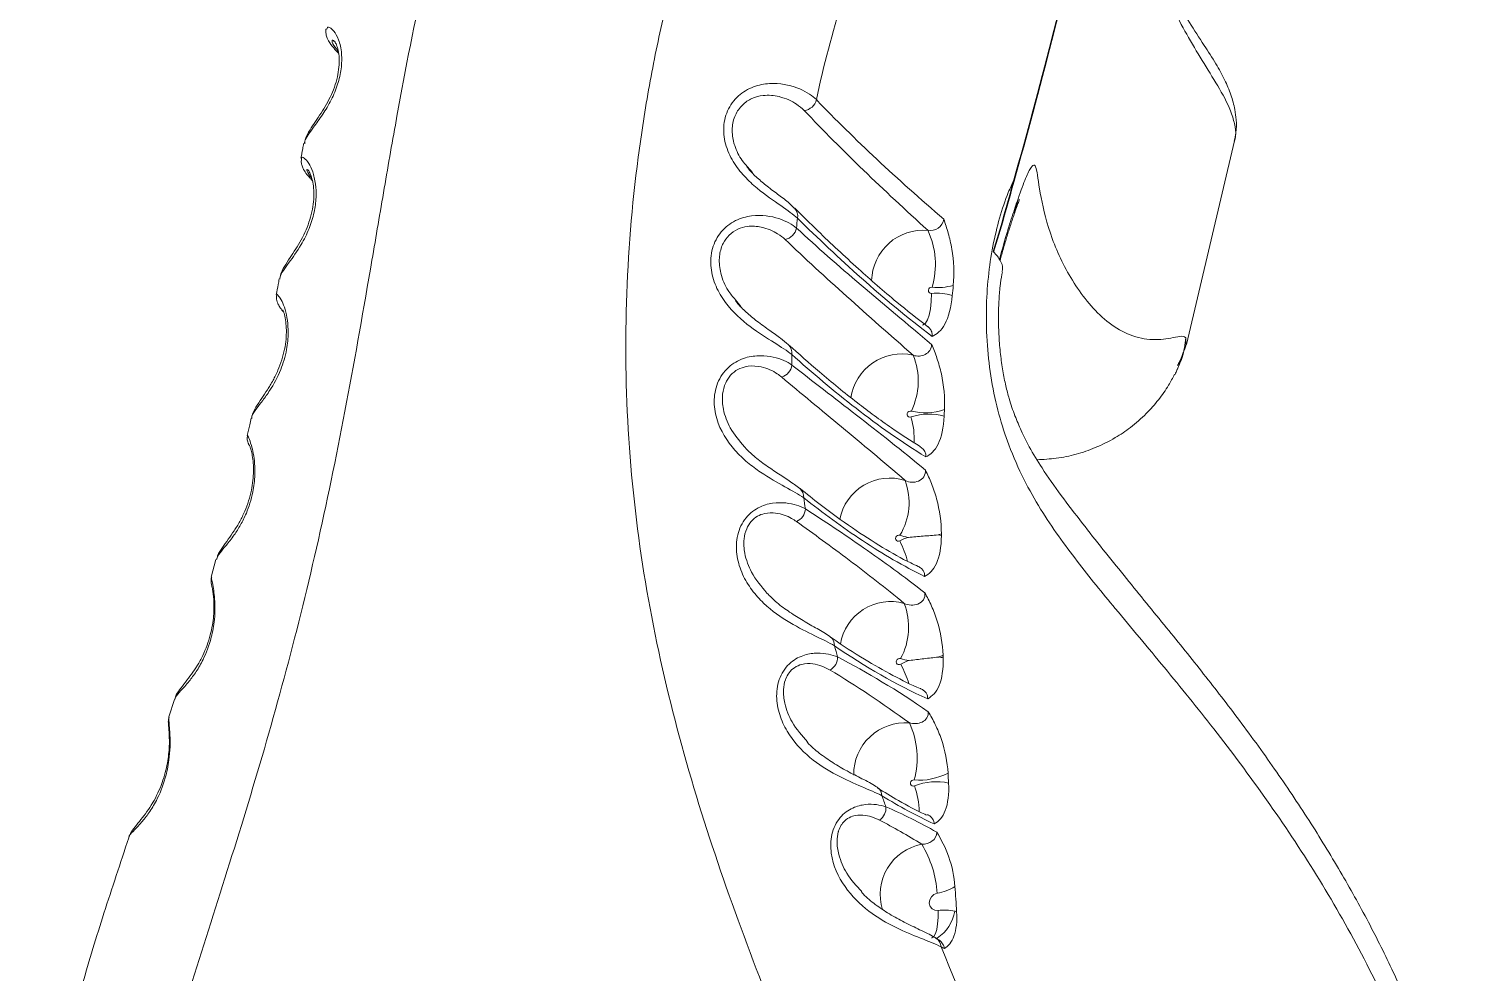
# Paper-space layout '_Dimetric' of a CAD drawing. Header units: millimetres. Extents: x -15 to 40.7, y -19.6 to 56.5.
# Drawn here: x -11.05 to 11.18, y 31.85 to 46.34 of the extents above; entities that cross this region are included whole.
import ezdxf

# ---------------------------------------------------------------- set-up
doc = ezdxf.new("R2010")
doc.units = ezdxf.units.MM

psp = doc.layouts.new('_Dimetric')

# ---------------------------------------------------------------- linework, layer by layer
at = {"color": 7, "linetype": 'Continuous', "lineweight": 15}
for p, q in [((-6.356, 46.034), (-6.295, 45.971)), ((-6.811, 44.586), (-6.811, 44.578)), ((6.729, 41.496), (7.47, 44.625)), ((-6.746, 44.067), (-6.743, 44.063)), ((-0.019, 44.233), (0.062, 44.138)), ((0.707, 43.594), (0.711, 43.59)), ((-0.199, 42.184), (-0.116, 42.078)), ((0.613, 41.494), (0.617, 41.491)), ((-8.178, 38.191), (-8.252, 37.92)), ((-8.816, 36.042), (-8.903, 35.772)), ((1.979, 34.693), (1.985, 34.689)), ((2.903, 32.359), (2.883, 32.371))]:
    psp.add_line(p, q, dxfattribs=at)
at = {"color": 8, "linetype": 'Continuous', "lineweight": 15}
for p, q in [((4.084, 43.499), (4.144, 43.736)), ((6.718, 41.599), (6.719, 41.498))]:
    psp.add_line(p, q, dxfattribs=at)
at = {"color": 8, "linetype": 'Continuous', "lineweight": 15, "flags": 128}
for points in [[(2.673, 41.794), (2.685, 41.796), (2.72, 41.821), (2.751, 41.872), (2.777, 41.946), (2.796, 42.042), (2.808, 42.155), (2.813, 42.28)], [(2.811, 32.375), (2.82, 32.377), (2.849, 32.398), (2.874, 32.442), (2.894, 32.507), (2.908, 32.59), (2.915, 32.688), (2.916, 32.797)]]:
    psp.add_lwpolyline(points, dxfattribs=at)
at = {"color": 7, "linetype": 'Continuous', "lineweight": 15, "flags": 128}
for points in [[(2.823, 42.375), (2.803, 42.373), (2.785, 42.364), (2.772, 42.348), (2.766, 42.328), (2.768, 42.309), (2.777, 42.293), (2.793, 42.283), (2.813, 42.28)], [(-7.141, 41.994), (-7.14, 41.992), (-7.138, 41.99)], [(2.504, 40.473), (2.485, 40.473), (2.466, 40.466), (2.45, 40.453), (2.442, 40.434), (2.44, 40.415), (2.447, 40.397), (2.461, 40.385), (2.479, 40.379), (2.499, 40.381)], [(2.329, 38.564), (2.31, 38.567), (2.292, 38.562), (2.276, 38.551), (2.265, 38.534), (2.261, 38.516), (2.264, 38.497), (2.275, 38.483), (2.291, 38.474), (2.309, 38.472), (2.328, 38.478)], [(2.339, 36.668), (2.321, 36.67), (2.302, 36.664), (2.287, 36.652), (2.276, 36.636), (2.273, 36.617), (2.277, 36.599), (2.288, 36.585), (2.304, 36.576), (2.323, 36.575), (2.341, 36.581)], [(2.546, 34.804), (2.527, 34.802), (2.51, 34.793), (2.497, 34.778), (2.49, 34.759), (2.491, 34.74), (2.499, 34.724), (2.514, 34.713), (2.532, 34.709), (2.551, 34.712)], [(2.9, 33.061), (2.851, 33.042), (2.811, 33.006), (2.786, 32.96), (2.78, 32.909), (2.793, 32.861), (2.823, 32.824), (2.866, 32.801), (2.916, 32.797)]]:
    psp.add_lwpolyline(points, dxfattribs=at)
at = {"color": 8, "linetype": 'Continuous', "lineweight": 15}
for centre, radius, start, end in [((-6.232, 46.149), 0.168, 223.6261, 249.7407), ((0.584, 43.471), 0.174, 348.4082, 42.9618), ((2.687, 42.459), 0.793, 84.9902, 178.7037), ((0.498, 41.369), 0.17, 351.1134, 45.8876), ((2.356, 40.562), 0.788, 77.1256, 171.809), ((1.392, 40.046), 1.156, 356.8462, 16.8557), ((2.172, 38.66), 0.782, 72.4009, 169.0305), ((0.686, 39.156), 0.165, 354.277, 50.3887), ((0.51, 37.611), 2.013, 15.7948, 25.4963), ((2.187, 36.76), 0.785, 74.6939, 170.3564), ((1.161, 36.871), 0.163, 357.9847, 53.8086), ((0.284, 35.528), 2.311, 19.1162, 27.1077), ((2.411, 34.888), 0.793, 85.5385, 180.6542), ((1.891, 34.558), 0.161, 0.6181, 54.1553), ((1.442, 34.301), 1.182, 0.6146, 20.3573), ((2.807, 33.047), 0.781, 100.5919, 197.7504), ((2.573, 32.88), 0.605, 303.0034, 351.0624), ((2.8, 32.236), 0.16, 1.6892, 58.9808)]:
    psp.add_arc(centre, radius, start, end, dxfattribs=at)
at = {"color": 7, "linetype": 'Continuous', "lineweight": 15}
for centre, radius, start, end in [((0.835, 45.305), 0.215, 276.2096, 347.2648), ((4.042, 44.007), 0.0412, 358.7661, 27.4847), ((0.526, 43.324), 0.217, 279.9802, 349.7166), ((1.643, 42.726), 1.231, 343.4623, 25.2002), ((0.453, 41.206), 0.219, 285.59, 353.1484), ((1.556, 40.932), 1.054, 334.1525, 22.1735), ((1.5, 39.067), 0.969, 328.7461, 20.4084), ((0.655, 38.98), 0.221, 292.3904, 357.2313), ((1.454, 37.151), 1.008, 331.3597, 21.2619), ((1.147, 36.688), 0.224, 299.0745, 1.4223), ((1.348, 35.144), 1.246, 344.1577, 25.425), ((1.889, 34.373), 0.225, 303.9338, 4.4817), ((1.281, 32.967), 1.621, 3.3154, 31.5113)]:
    psp.add_arc(centre, radius, start, end, dxfattribs=at)
for points, knots in [([(-2.348, 53.341), (-2.612, 53.024), (-2.871, 52.661), (-3.371, 51.826), (-3.612, 51.355), (-3.956, 50.548), (-4.068, 50.264), (-4.279, 49.677), (-4.379, 49.372), (-4.57, 48.741), (-4.661, 48.414), (-4.835, 47.737), (-4.918, 47.386), (-5.152, 46.327), (-5.29, 45.604), (-5.489, 44.5), (-5.553, 44.127), (-5.68, 43.386), (-5.743, 43.018), (-5.932, 41.917), (-6.06, 41.191), (-6.334, 39.753), (-6.479, 39.05), (-6.945, 37.002), (-7.301, 35.708), (-7.87, 33.83), (-8.066, 33.215), (-8.452, 32.005), (-8.64, 31.409), (-8.988, 30.222), (-9.147, 29.631), (-9.415, 28.445), (-9.524, 27.849), (-9.676, 26.648), (-9.72, 26.047), (-9.733, 25.142), (-9.728, 24.84), (-9.693, 24.233), (-9.663, 23.93), (-9.614, 23.626)], [0, 0, 0, 0, 0.0625, 0.0625, 0.125, 0.125, 0.15625, 0.15625, 0.1875, 0.1875, 0.21875, 0.21875, 0.25, 0.25, 0.3125, 0.3125, 0.34375, 0.34375, 0.375, 0.375, 0.4375, 0.4375, 0.5, 0.5, 0.625, 0.625, 0.6875, 0.6875, 0.75, 0.75, 0.8125, 0.8125, 0.875, 0.875, 0.9375, 0.9375, 0.96875, 0.96875, 1, 1, 1, 1]), ([(3.341, 21.994), (3.312, 22.295), (3.265, 22.601), (3.149, 23.218), (3.081, 23.528), (2.855, 24.463), (2.676, 25.094), (2.07, 26.995), (1.571, 28.269), (0.529, 30.86), (-0.012, 32.181), (-0.927, 34.888), (-1.31, 36.273), (-1.682, 38.43), (-1.774, 39.166), (-1.88, 40.652), (-1.895, 41.398), (-1.85, 42.885), (-1.789, 43.629), (-1.643, 44.743), (-1.585, 45.114), (-1.454, 45.84), (-1.38, 46.197), (-1.219, 46.899), (-1.131, 47.244), (-0.941, 47.922), (-0.839, 48.253), (-0.524, 49.202), (-0.297, 49.783), (0.062, 50.582), (0.185, 50.837), (0.436, 51.319), (0.563, 51.544), (0.945, 52.177), (1.204, 52.542), (1.468, 52.86)], [0, 0, 0, 0, 0.03125, 0.03125, 0.0625, 0.0625, 0.125, 0.125, 0.25, 0.25, 0.375, 0.375, 0.5, 0.5, 0.5625, 0.5625, 0.625, 0.625, 0.6875, 0.6875, 0.71875, 0.71875, 0.75, 0.75, 0.78125, 0.78125, 0.8125, 0.8125, 0.875, 0.875, 0.90625, 0.90625, 0.9375, 0.9375, 1, 1, 1, 1]), ([(7.463, 44.621), (7.474, 44.664), (7.501, 44.77), (7.497, 44.941), (7.472, 45.13), (7.415, 45.34), (7.315, 45.574), (7.175, 45.827), (6.981, 46.125), (6.777, 46.435), (6.558, 46.839), (6.34, 47.303), (6.15, 47.806), (6.01, 48.273), (5.915, 48.685), (5.854, 49.068), (5.824, 49.42), (5.818, 49.768), (5.832, 50.132), (5.864, 50.558), (5.904, 50.955), (5.899, 51.226), (5.898, 51.318)], [0, 0, 0, 0, 0.012935, 0.032358, 0.049257, 0.074448, 0.101569, 0.132884, 0.171254, 0.22224, 0.270592, 0.340413, 0.41156, 0.473084, 0.530613, 0.583894, 0.641008, 0.697689, 0.762729, 0.840555, 0.945761, 1, 1, 1, 1]), ([(3.029, 50.303), (2.839, 50.016), (2.651, 49.694), (2.373, 49.153), (2.281, 48.963), (2.101, 48.57), (2.014, 48.365), (1.757, 47.729), (1.594, 47.274), (1.292, 46.295), (1.157, 45.784), (1.045, 45.258)], [0, 0, 0, 0, 0.25, 0.25, 0.375, 0.375, 0.5, 0.5, 0.75, 0.75, 1, 1, 1, 1]), ([(-6.486, 46.344), (-6.487, 46.342), (-6.496, 46.314), (-6.487, 46.262), (-6.468, 46.192), (-6.427, 46.118), (-6.381, 46.065), (-6.353, 46.034)], [0, 0, 0, 0, 0.01193, 0.175225, 0.370604, 0.624409, 1, 1, 1, 1]), ([(-6.357, 46.156), (-6.357, 46.156), (-6.356, 46.155), (-6.333, 46.12), (-6.306, 46.046), (-6.285, 45.933), (-6.283, 45.796), (-6.302, 45.643), (-6.344, 45.486), (-6.405, 45.329), (-6.482, 45.181), (-6.567, 45.043), (-6.656, 44.914), (-6.742, 44.783), (-6.804, 44.68), (-6.815, 44.605), (-6.818, 44.588)], [0, 0, 0, 0, 0.038498, 0.10312, 0.169782, 0.234122, 0.297588, 0.360087, 0.425303, 0.493763, 0.566595, 0.645498, 0.733772, 0.836236, 0.964276, 1, 1, 1, 1]), ([(0.755, 43.436), (0.692, 43.493), (0.605, 43.555), (0.392, 43.703), (0.265, 43.788), (0.069, 43.952), (0.003, 44.013), (-0.122, 44.148), (-0.182, 44.224), (-0.283, 44.39), (-0.324, 44.482), (-0.376, 44.673), (-0.385, 44.775), (-0.365, 44.971), (-0.334, 45.067), (-0.238, 45.233), (-0.173, 45.304), (-0.025, 45.412), (0.058, 45.45), (0.222, 45.497), (0.306, 45.506), (0.539, 45.506), (0.679, 45.469), (0.901, 45.375), (0.987, 45.317), (1.045, 45.258)], [0, 0, 0, 0, 0.125, 0.125, 0.25, 0.25, 0.3125, 0.3125, 0.375, 0.375, 0.4375, 0.4375, 0.5, 0.5, 0.5625, 0.5625, 0.625, 0.625, 0.6875, 0.6875, 0.75, 0.75, 0.875, 0.875, 1, 1, 1, 1]), ([(1.045, 45.258), (1.34, 44.95), (1.649, 44.646), (2.3, 44.036), (2.642, 43.732), (3.002, 43.419)], [0, 0, 0, 0, 0.5, 0.5, 1, 1, 1, 1]), ([(2.757, 43.25), (2.414, 43.562), (2.085, 43.867), (1.453, 44.479), (1.151, 44.784), (0.858, 45.091)], [0, 0, 0, 0, 0.5, 0.5, 1, 1, 1, 1]), ([(-6.831, 44.582), (-6.836, 44.554), (-6.85, 44.481), (-6.863, 44.406), (-6.872, 44.36)], [0, 0, 0, 0, 0.368193, 1, 1, 1, 1]), ([(-6.864, 44.359), (-6.866, 44.338), (-6.87, 44.292), (-6.854, 44.235), (-6.827, 44.175), (-6.794, 44.12), (-6.755, 44.08), (-6.74, 44.066)], [0, 0, 0, 0, 0.130409, 0.289052, 0.493111, 0.8107, 1, 1, 1, 1]), ([(4.144, 43.736), (4.189, 43.865), (4.227, 43.967), (4.293, 44.125), (4.321, 44.181), (4.365, 44.248), (4.381, 44.259), (4.408, 44.243), (4.418, 44.216), (4.446, 44.087), (4.462, 43.939), (4.532, 43.571), (4.586, 43.349), (4.752, 42.894), (4.863, 42.659), (5.143, 42.221), (5.311, 42.015), (5.606, 41.775), (5.711, 41.709), (5.935, 41.613), (6.052, 41.583), (6.281, 41.563), (6.393, 41.576), (6.541, 41.604), (6.587, 41.615), (6.666, 41.624), (6.699, 41.622), (6.718, 41.599)], [0, 0, 0, 0, 0.0625, 0.0625, 0.125, 0.125, 0.1875, 0.1875, 0.25, 0.25, 0.375, 0.375, 0.5, 0.5, 0.625, 0.625, 0.75, 0.75, 0.8125, 0.8125, 0.875, 0.875, 0.9375, 0.9375, 0.96875, 0.96875, 1, 1, 1, 1]), ([(-6.757, 44.168), (-6.757, 44.168), (-6.76, 44.171), (-6.744, 44.15), (-6.717, 44.094), (-6.689, 43.996), (-6.672, 43.869), (-6.673, 43.724), (-6.693, 43.568), (-6.735, 43.408), (-6.794, 43.249), (-6.87, 43.096), (-6.956, 42.954), (-7.047, 42.819), (-7.125, 42.694), (-7.18, 42.602), (-7.189, 42.544), (-7.191, 42.536)], [0, 0, 0, 0, 0.014503, 0.067326, 0.127543, 0.186195, 0.242348, 0.29994, 0.360642, 0.425515, 0.4962, 0.573859, 0.659699, 0.756775, 0.870749, 0.982611, 1, 1, 1, 1]), ([(-6.746, 44.067), (-6.735, 44.054), (-6.717, 44.036), (-6.702, 44.017), (-6.696, 44.011)], [0, 0, 0, 0, 0.665584, 1, 1, 1, 1]), ([(0.704, 43.592), (0.68, 43.616), (0.615, 43.681), (0.476, 43.786), (0.304, 43.913), (0.143, 44.049), (0.034, 44.151), (-0.015, 44.219), (-0.024, 44.231)], [0, 0, 0, 0, 0.146752, 0.393265, 0.626183, 0.805482, 0.964981, 1, 1, 1, 1]), ([(3.761, 42.926), (3.815, 43.101), (3.869, 43.278), (3.974, 43.646), (4.027, 43.837), (4.079, 44.026)], [0, 0, 0, 0, 0.5, 0.5, 1, 1, 1, 1]), ([(4.084, 44.006), (4.031, 43.82), (3.979, 43.632), (3.874, 43.266), (3.821, 43.09), (3.768, 42.914)], [0, 0, 0, 0, 0.5, 0.5, 1, 1, 1, 1]), ([(2.755, 41.769), (2.595, 41.894), (2.228, 42.18), (1.664, 42.678), (1.14, 43.167), (0.831, 43.474), (0.713, 43.591)], [0, 0, 0, 0, 0.216237, 0.495625, 0.80839, 1, 1, 1, 1]), ([(4.087, 43.507), (4.087, 43.508), (4.103, 43.558), (4.128, 43.625), (4.154, 43.697), (4.168, 43.729), (4.166, 43.725), (4.166, 43.724)], [0, 0, 0, 0, 0.004562, 0.344722, 0.650322, 0.919073, 1, 1, 1, 1]), ([(0.666, 41.343), (0.596, 41.398), (0.505, 41.456), (0.287, 41.593), (0.158, 41.672), (-0.103, 41.87), (-0.239, 41.991), (-0.408, 42.218), (-0.458, 42.302), (-0.535, 42.479), (-0.562, 42.576), (-0.583, 42.772), (-0.577, 42.874), (-0.524, 43.063), (-0.478, 43.153), (-0.355, 43.3), (-0.278, 43.358), (-0.116, 43.439), (-0.032, 43.461), (0.209, 43.492), (0.353, 43.467), (0.585, 43.391), (0.676, 43.339), (0.74, 43.285)], [0, 0, 0, 0, 0.125, 0.125, 0.25, 0.25, 0.375, 0.375, 0.4375, 0.4375, 0.5, 0.5, 0.5625, 0.5625, 0.625, 0.625, 0.6875, 0.6875, 0.75, 0.75, 0.875, 0.875, 1, 1, 1, 1]), ([(2.825, 41.618), (2.445, 41.905), (2.083, 42.208), (1.393, 42.821), (1.066, 43.13), (0.755, 43.436)], [0, 0, 0, 0, 0.5, 0.5, 1, 1, 1, 1]), ([(2.757, 43.25), (2.812, 43.24), (2.871, 43.252), (2.963, 43.314), (2.995, 43.365), (3.002, 43.419)], [0, 0, 0, 0, 0.5, 0.5, 1, 1, 1, 1]), ([(3.148, 42.402), (3.165, 42.585), (3.155, 42.784), (3.111, 43.048), (3.093, 43.129), (3.05, 43.281), (3.026, 43.351), (3.002, 43.419)], [0, 0, 0, 0, 0.5, 0.5, 0.75, 0.75, 1, 1, 1, 1]), ([(3.867, 42.788), (3.875, 42.818), (3.903, 42.922), (3.948, 43.077), (4.004, 43.258), (4.049, 43.395), (4.076, 43.474), (4.085, 43.498)], [0, 0, 0, 0, 0.097284, 0.326964, 0.573495, 0.865446, 1, 1, 1, 1]), ([(0.74, 43.285), (1.054, 42.993), (1.385, 42.704), (2.077, 42.114), (2.438, 41.814), (2.816, 41.494)], [0, 0, 0, 0, 0.5, 0.5, 1, 1, 1, 1]), ([(2.532, 41.329), (2.179, 41.642), (1.839, 41.94), (1.183, 42.529), (0.868, 42.819), (0.564, 43.11)], [0, 0, 0, 0, 0.5, 0.5, 1, 1, 1, 1]), ([(3.761, 42.926), (3.763, 42.924), (3.81, 42.876), (3.876, 42.785), (3.915, 42.683), (3.9, 42.631), (3.896, 42.615)], [0, 0, 0, 0, 0.018388, 0.42354, 0.828757, 1, 1, 1, 1]), ([(-7.206, 42.503), (-7.212, 42.475), (-7.226, 42.393), (-7.242, 42.313), (-7.252, 42.261)], [0, 0, 0, 0, 0.352166, 1, 1, 1, 1]), ([(9.422, 23.138), (9.51, 23.22), (9.718, 23.412), (10.008, 23.748), (10.296, 24.139), (10.546, 24.555), (10.758, 24.992), (10.93, 25.447), (11.058, 25.916), (11.135, 26.353), (11.169, 26.739), (11.182, 27.125), (11.169, 27.573), (11.115, 28.093), (11.024, 28.625), (10.896, 29.172), (10.731, 29.743), (10.519, 30.382), (10.246, 31.096), (9.909, 31.861), (9.525, 32.632), (9.092, 33.41), (8.61, 34.195), (8.08, 34.987), (7.522, 35.754), (6.952, 36.489), (6.367, 37.213), (5.751, 37.967), (5.225, 38.623), (4.799, 39.18), (4.529, 39.56), (4.332, 39.885), (4.197, 40.153), (4.093, 40.399), (4.013, 40.628), (3.953, 40.862), (3.907, 41.092), (3.871, 41.348), (3.848, 41.62), (3.84, 41.894), (3.846, 42.157), (3.866, 42.384), (3.886, 42.533), (3.9, 42.6), (3.903, 42.614)], [0, 0, 0, 0, 0.014044, 0.033129, 0.052348, 0.071709, 0.091202, 0.110804, 0.130472, 0.150136, 0.164692, 0.177352, 0.198983, 0.22104, 0.244107, 0.268505, 0.294608, 0.32314, 0.359945, 0.397712, 0.436891, 0.477646, 0.520138, 0.56449, 0.61081, 0.654227, 0.699472, 0.749025, 0.802362, 0.831196, 0.859994, 0.88161, 0.896617, 0.909028, 0.921764, 0.93029, 0.939451, 0.949202, 0.959359, 0.969674, 0.979806, 0.989517, 0.997744, 1, 1, 1, 1]), ([(-7.245, 42.26), (-7.247, 42.252), (-7.253, 42.226), (-7.248, 42.187), (-7.237, 42.145), (-7.218, 42.103), (-7.191, 42.055), (-7.155, 42.014), (-7.135, 41.992)], [0, 0, 0, 0, 0.04448, 0.142309, 0.252875, 0.419539, 0.685876, 1, 1, 1, 1]), ([(3.133, 42.248), (3.117, 42.067), (3.076, 41.914), (2.991, 41.758), (2.96, 41.718), (2.895, 41.657), (2.86, 41.636), (2.825, 41.618)], [0, 0, 0, 0, 0.5, 0.5, 0.75, 0.75, 1, 1, 1, 1]), ([(-7.151, 42.03), (-7.142, 42.007), (-7.126, 41.962), (-7.104, 41.848), (-7.094, 41.716), (-7.1, 41.57), (-7.123, 41.414), (-7.166, 41.251), (-7.227, 41.09), (-7.304, 40.935), (-7.391, 40.791), (-7.483, 40.658), (-7.564, 40.534), (-7.618, 40.439), (-7.628, 40.376), (-7.63, 40.362)], [0, 0, 0, 0, 0.054536, 0.110352, 0.163954, 0.220372, 0.282953, 0.353012, 0.431009, 0.517498, 0.614082, 0.722098, 0.8497, 0.966299, 1, 1, 1, 1]), ([(0.612, 41.493), (0.575, 41.525), (0.493, 41.596), (0.331, 41.71), (0.147, 41.839), (-0.027, 41.985), (-0.144, 42.095), (-0.196, 42.167), (-0.205, 42.18)], [0, 0, 0, 0, 0.183896, 0.402652, 0.628684, 0.806893, 0.96525, 1, 1, 1, 1]), ([(6.554, 41.034), (6.559, 41.047), (6.595, 41.134), (6.684, 41.31), (6.706, 41.496), (6.718, 41.599)], [0, 0, 0, 0, 0.068402, 0.480255, 1, 1, 1, 1]), ([(2.64, 39.926), (2.493, 40.02), (2.163, 40.23), (1.644, 40.618), (1.113, 41.047), (0.774, 41.352), (0.618, 41.492)], [0, 0, 0, 0, 0.204238, 0.457284, 0.749797, 1, 1, 1, 1]), ([(2.532, 41.329), (2.593, 41.309), (2.662, 41.312), (2.774, 41.372), (2.813, 41.43), (2.816, 41.494)], [0, 0, 0, 0, 0.5, 0.5, 1, 1, 1, 1]), ([(3.013, 40.495), (3.021, 40.675), (3.002, 40.869), (2.946, 41.129), (2.923, 41.209), (2.872, 41.358), (2.844, 41.428), (2.816, 41.494)], [0, 0, 0, 0, 0.5, 0.5, 0.75, 0.75, 1, 1, 1, 1]), ([(6.571, 41.063), (6.593, 41.12), (6.632, 41.215), (6.663, 41.316), (6.677, 41.366), (6.679, 41.372), (6.679, 41.374), (6.68, 41.375), (6.68, 41.376), (6.68, 41.376), (6.68, 41.376)], [0, 0, 0, 0, 0.554479, 0.930082, 0.970675, 0.977483, 0.98335, 0.988697, 0.994069, 1, 1, 1, 1]), ([(6.593, 41.171), (6.593, 41.171), (6.593, 41.171), (6.593, 41.171), (6.593, 41.172), (6.593, 41.172), (6.594, 41.174), (6.597, 41.179), (6.605, 41.194), (6.66, 41.301), (6.696, 41.403), (6.728, 41.495)], [0, 0, 0, 0, 0.000392, 0.002627, 0.004697, 0.006882, 0.009421, 0.016114, 0.052552, 0.142825, 1, 1, 1, 1]), ([(0.85, 39.14), (0.772, 39.193), (0.675, 39.247), (0.45, 39.372), (0.32, 39.444), (0.121, 39.579), (0.054, 39.628), (-0.079, 39.739), (-0.145, 39.801), (-0.326, 40.005), (-0.431, 40.171), (-0.512, 40.45), (-0.527, 40.549), (-0.52, 40.746), (-0.499, 40.846), (-0.415, 41.026), (-0.353, 41.106), (-0.207, 41.225), (-0.125, 41.266), (0.034, 41.314), (0.112, 41.322), (0.256, 41.322), (0.323, 41.314), (0.503, 41.274), (0.599, 41.23), (0.67, 41.18)], [0, 0, 0, 0, 0.125, 0.125, 0.25, 0.25, 0.3125, 0.3125, 0.375, 0.375, 0.5, 0.5, 0.5625, 0.5625, 0.625, 0.625, 0.6875, 0.6875, 0.75, 0.75, 0.8125, 0.8125, 0.875, 0.875, 1, 1, 1, 1]), ([(2.726, 39.767), (2.356, 39.994), (1.998, 40.248), (1.31, 40.782), (0.981, 41.061), (0.666, 41.343)], [0, 0, 0, 0, 0.5, 0.5, 1, 1, 1, 1]), ([(0.67, 41.18), (0.988, 40.93), (1.318, 40.676), (2.001, 40.146), (2.355, 39.87), (2.721, 39.563)], [0, 0, 0, 0, 0.5, 0.5, 1, 1, 1, 1]), ([(2.409, 39.405), (2.074, 39.697), (1.748, 39.967), (1.116, 40.491), (0.809, 40.745), (0.512, 40.995)], [0, 0, 0, 0, 0.5, 0.5, 1, 1, 1, 1]), ([(4.436, 39.724), (4.534, 39.729), (4.734, 39.74), (5.036, 39.803), (5.342, 39.907), (5.621, 40.047), (5.883, 40.223), (6.109, 40.421), (6.302, 40.641), (6.447, 40.847), (6.518, 40.981), (6.548, 41.037)], [0, 0, 0, 0, 0.116131, 0.23627, 0.355892, 0.487159, 0.59381, 0.714021, 0.820543, 0.924729, 1, 1, 1, 1]), ([(-7.636, 40.361), (-7.644, 40.327), (-7.663, 40.238), (-7.684, 40.151), (-7.697, 40.097)], [0, 0, 0, 0, 0.376333, 1, 1, 1, 1]), ([(3.008, 40.396), (3, 40.219), (2.966, 40.069), (2.889, 39.91), (2.859, 39.87), (2.796, 39.807), (2.761, 39.785), (2.726, 39.767)], [0, 0, 0, 0, 0.5, 0.5, 0.75, 0.75, 1, 1, 1, 1]), ([(-7.693, 40.096), (-7.695, 40.087), (-7.7, 40.065), (-7.698, 40.032), (-7.691, 40.003), (-7.685, 39.984), (-7.68, 39.972), (-7.674, 39.96), (-7.669, 39.951), (-7.664, 39.944), (-7.662, 39.941)], [0, 0, 0, 0, 0.098048, 0.237657, 0.348601, 0.427315, 0.500382, 0.607472, 0.841302, 1, 1, 1, 1]), ([(-7.665, 39.948), (-7.666, 39.948), (-7.666, 39.95), (-7.656, 39.928), (-7.639, 39.877), (-7.619, 39.791), (-7.604, 39.677), (-7.6, 39.544), (-7.609, 39.4), (-7.634, 39.246), (-7.676, 39.084), (-7.737, 38.923), (-7.814, 38.767), (-7.902, 38.624), (-7.996, 38.493), (-8.081, 38.376), (-8.146, 38.28), (-8.162, 38.212), (-8.167, 38.194)], [0, 0, 0, 0, 0.014792, 0.06554, 0.113409, 0.157435, 0.20269, 0.246909, 0.293982, 0.347303, 0.408037, 0.47721, 0.554358, 0.640786, 0.736786, 0.847298, 0.960168, 1, 1, 1, 1]), ([(0.791, 39.283), (0.738, 39.322), (0.634, 39.4), (0.447, 39.518), (0.253, 39.649), (0.078, 39.78), (-0.021, 39.883), (-0.062, 39.926)], [0, 0, 0, 0, 0.2302826, 0.4604245, 0.6733623, 0.8652636, 1, 1, 1, 1]), ([(2.409, 39.405), (2.474, 39.375), (2.55, 39.369), (2.647, 39.41), (2.676, 39.433), (2.714, 39.492), (2.723, 39.528), (2.721, 39.563)], [0, 0, 0, 0, 0.5, 0.5, 0.75, 0.75, 1, 1, 1, 1]), ([(2.965, 38.586), (2.966, 38.762), (2.938, 38.951), (2.87, 39.206), (2.843, 39.284), (2.785, 39.431), (2.753, 39.499), (2.721, 39.563)], [0, 0, 0, 0, 0.5, 0.5, 0.75, 0.75, 1, 1, 1, 1]), ([(2.61, 38.085), (2.571, 38.102), (2.387, 38.185), (2.049, 38.381), (1.582, 38.681), (1.158, 38.988), (0.896, 39.201), (0.795, 39.283)], [0, 0, 0, 0, 0.061571, 0.29362, 0.545169, 0.823582, 1, 1, 1, 1]), ([(2.708, 37.931), (2.385, 38.088), (2.066, 38.276), (1.445, 38.685), (1.142, 38.908), (0.85, 39.14)], [0, 0, 0, 0, 0.5, 0.5, 1, 1, 1, 1]), ([(1.324, 36.865), (1.238, 36.915), (1.136, 36.964), (0.905, 37.077), (0.773, 37.141), (0.503, 37.302), (0.364, 37.398), (0.171, 37.583), (0.11, 37.65), (0.001, 37.797), (-0.049, 37.878), (-0.127, 38.051), (-0.156, 38.141), (-0.188, 38.335), (-0.189, 38.433), (-0.152, 38.629), (-0.114, 38.724), (-0.001, 38.88), (0.073, 38.942), (0.224, 39.024), (0.302, 39.046), (0.445, 39.067), (0.512, 39.066), (0.696, 39.047), (0.797, 39.012), (0.876, 38.969)], [0, 0, 0, 0, 0.125, 0.125, 0.25, 0.25, 0.375, 0.375, 0.4375, 0.4375, 0.5, 0.5, 0.5625, 0.5625, 0.625, 0.625, 0.6875, 0.6875, 0.75, 0.75, 0.8125, 0.8125, 0.875, 0.875, 1, 1, 1, 1]), ([(0.876, 38.969), (1.167, 38.781), (1.465, 38.583), (2.077, 38.158), (2.391, 37.932), (2.711, 37.678)], [0, 0, 0, 0, 0.5, 0.5, 1, 1, 1, 1]), ([(2.394, 37.517), (2.107, 37.755), (1.826, 37.973), (1.274, 38.388), (1.004, 38.585), (0.739, 38.775)], [0, 0, 0, 0, 0.5, 0.5, 1, 1, 1, 1]), ([(2.921, 38.569), (2.918, 38.569), (2.916, 38.569), (2.914, 38.569), (2.838, 38.562), (2.761, 38.556), (2.685, 38.55), (2.609, 38.544), (2.534, 38.538), (2.458, 38.531), (2.455, 38.531), (2.453, 38.531), (2.451, 38.531)], [-0.0000073626, -0.0000073626, -0.0000073626, -0.0000073626, 0, 0, 0, 0.0002378785, 0.0002378785, 0.0002378785, 0.0004757583, 0.0004757583, 0.0004757583, 0.0004831381, 0.0004831381, 0.0004831381, 0.0004831381]), ([(2.965, 38.559), (2.965, 38.386), (2.937, 38.238), (2.866, 38.078), (2.838, 38.037), (2.777, 37.972), (2.742, 37.949), (2.708, 37.931)], [0, 0, 0, 0, 0.5, 0.5, 0.75, 0.75, 1, 1, 1, 1]), ([(-8.248, 37.92), (-8.248, 37.919), (-8.254, 37.904), (-8.254, 37.878), (-8.254, 37.847), (-8.25, 37.821), (-8.244, 37.795), (-8.235, 37.753), (-8.221, 37.68), (-8.215, 37.615), (-8.213, 37.585)], [0, 0, 0, 0, 0.005742, 0.075994, 0.141731, 0.224778, 0.368711, 0.639434, 0.838256, 1, 1, 1, 1]), ([(-8.213, 37.585), (-8.212, 37.582), (-8.209, 37.546), (-8.207, 37.453), (-8.213, 37.32), (-8.232, 37.175), (-8.266, 37.022), (-8.316, 36.863), (-8.384, 36.705), (-8.466, 36.555), (-8.558, 36.42), (-8.654, 36.297), (-8.732, 36.194), (-8.793, 36.111), (-8.807, 36.055), (-8.81, 36.043)], [0, 0, 0, 0, 0.005741, 0.056261, 0.107071, 0.162764, 0.227453, 0.301971, 0.387941, 0.483616, 0.591242, 0.710775, 0.851839, 0.966392, 1, 1, 1, 1]), ([(1.257, 37.002), (1.255, 37.003), (1.199, 37.048), (1.061, 37.124), (0.854, 37.244), (0.641, 37.375), (0.447, 37.514), (0.334, 37.626), (0.284, 37.676)], [0, 0, 0, 0, 0.008177, 0.242543, 0.464206, 0.665659, 0.85023, 1, 1, 1, 1]), ([(2.394, 37.517), (2.461, 37.488), (2.539, 37.481), (2.639, 37.52), (2.669, 37.542), (2.708, 37.603), (2.716, 37.641), (2.711, 37.678)], [0, 0, 0, 0, 0.5, 0.5, 0.75, 0.75, 1, 1, 1, 1]), ([(2.991, 36.72), (2.986, 36.892), (2.953, 37.076), (2.875, 37.327), (2.846, 37.404), (2.781, 37.548), (2.746, 37.615), (2.711, 37.678)], [0, 0, 0, 0, 0.5, 0.5, 0.75, 0.75, 1, 1, 1, 1]), ([(2.648, 36.204), (2.645, 36.206), (2.503, 36.262), (2.214, 36.411), (1.761, 36.667), (1.439, 36.872), (1.267, 36.995), (1.258, 37.002)], [0, 0, 0, 0, 0.007229, 0.305154, 0.618989, 0.979739, 1, 1, 1, 1]), ([(2.052, 34.56), (1.962, 34.606), (1.858, 34.65), (1.623, 34.751), (1.491, 34.808), (1.219, 34.953), (1.08, 35.039), (0.814, 35.261), (0.691, 35.394), (0.549, 35.633), (0.51, 35.718), (0.453, 35.898), (0.435, 35.995), (0.434, 36.189), (0.45, 36.288), (0.526, 36.471), (0.584, 36.55), (0.718, 36.664), (0.792, 36.7), (0.932, 36.743), (0.998, 36.752), (1.183, 36.754), (1.285, 36.729), (1.37, 36.693)], [0, 0, 0, 0, 0.125, 0.125, 0.25, 0.25, 0.375, 0.375, 0.5, 0.5, 0.5625, 0.5625, 0.625, 0.625, 0.6875, 0.6875, 0.75, 0.75, 0.8125, 0.8125, 0.875, 0.875, 1, 1, 1, 1]), ([(2.927, 36.693), (2.925, 36.693), (2.923, 36.692), (2.92, 36.692), (2.846, 36.683), (2.771, 36.675), (2.696, 36.666), (2.621, 36.657), (2.547, 36.648), (2.472, 36.64), (2.47, 36.64), (2.468, 36.639), (2.465, 36.639)], [-0.0000074414, -0.0000074414, -0.0000074414, -0.0000074414, 0, 0, 0, 0.0002337212, 0.0002337212, 0.0002337212, 0.0004674434, 0.0004674434, 0.0004674434, 0.0004749084, 0.0004749084, 0.0004749084, 0.0004749084]), ([(2.992, 36.68), (2.997, 36.51), (2.975, 36.363), (2.909, 36.203), (2.882, 36.161), (2.822, 36.095), (2.789, 36.071), (2.755, 36.052)], [0, 0, 0, 0, 0.5, 0.5, 0.75, 0.75, 1, 1, 1, 1]), ([(2.473, 35.679), (2.539, 35.663), (2.609, 35.665), (2.697, 35.707), (2.724, 35.728), (2.759, 35.784), (2.767, 35.818), (2.763, 35.852)], [0, 0, 0, 0, 0.5, 0.5, 0.75, 0.75, 1, 1, 1, 1]), ([(3.068, 34.909), (3.058, 35.079), (3.021, 35.259), (2.938, 35.506), (2.906, 35.583), (2.837, 35.725), (2.8, 35.791), (2.763, 35.852)], [0, 0, 0, 0, 0.5, 0.5, 0.75, 0.75, 1, 1, 1, 1]), ([(-8.901, 35.769), (-8.902, 35.764), (-8.909, 35.743), (-8.91, 35.71), (-8.91, 35.668), (-8.905, 35.622), (-8.898, 35.553), (-8.896, 35.488), (-8.895, 35.459)], [0, 0, 0, 0, 0.031044, 0.147896, 0.320627, 0.585468, 0.816574, 1, 1, 1, 1]), ([(-8.895, 35.459), (-8.895, 35.455), (-8.893, 35.419), (-8.894, 35.327), (-8.904, 35.196), (-8.925, 35.055), (-8.958, 34.906), (-9.007, 34.75), (-9.072, 34.593), (-9.152, 34.444), (-9.242, 34.308), (-9.338, 34.187), (-9.42, 34.084), (-9.482, 34.009), (-9.503, 33.949), (-9.508, 33.934)], [0, 0, 0, 0, 0.0062713, 0.0560597, 0.1047805, 0.1579599, 0.2201564, 0.2923581, 0.3769613, 0.4715584, 0.5782084, 0.6971248, 0.8334775, 0.9583978, 1, 1, 1, 1]), ([(1.978, 34.692), (1.972, 34.696), (1.906, 34.743), (1.752, 34.817), (1.529, 34.934), (1.303, 35.06), (1.097, 35.208), (0.963, 35.315), (0.908, 35.381), (0.906, 35.382)], [0, 0, 0, 0, 0.021874, 0.25055, 0.463868, 0.657376, 0.835912, 0.995489, 1, 1, 1, 1]), ([(2.745, 34.261), (2.734, 34.266), (2.588, 34.33), (2.333, 34.465), (2.089, 34.616), (1.982, 34.683)], [0, 0, 0, 0, 0.045218, 0.576514, 1, 1, 1, 1]), ([(3.076, 34.756), (3.085, 34.587), (3.066, 34.441), (3.005, 34.28), (2.979, 34.237), (2.921, 34.17), (2.887, 34.145), (2.853, 34.127)], [0, 0, 0, 0, 0.5, 0.5, 0.75, 0.75, 1, 1, 1, 1]), ([(2.96, 32.24), (2.868, 32.284), (2.763, 32.325), (2.528, 32.419), (2.396, 32.472), (2.125, 32.605), (1.985, 32.686), (1.716, 32.891), (1.589, 33.015), (1.382, 33.312), (1.3, 33.486), (1.261, 33.772), (1.262, 33.872), (1.306, 34.063), (1.351, 34.155), (1.466, 34.293), (1.535, 34.341), (1.671, 34.403), (1.736, 34.418), (1.92, 34.439), (2.025, 34.42), (2.113, 34.391)], [0, 0, 0, 0, 0.125, 0.125, 0.25, 0.25, 0.375, 0.375, 0.5, 0.5, 0.625, 0.625, 0.6875, 0.6875, 0.75, 0.75, 0.8125, 0.8125, 0.875, 0.875, 1, 1, 1, 1]), ([(-9.517, 33.914), (-9.646, 33.527), (-9.897, 32.778), (-10.222, 31.712), (-10.486, 30.735), (-10.69, 29.833), (-10.85, 28.945), (-10.966, 28.052), (-11.036, 27.149), (-11.056, 26.346), (-11.041, 25.638), (-10.999, 25.035), (-10.941, 24.644), (-10.913, 24.456)], [0, 0, 0, 0, 0.126135, 0.244335, 0.348181, 0.442611, 0.533575, 0.630287, 0.724671, 0.816372, 0.882206, 0.943338, 1, 1, 1, 1]), ([(2.663, 33.815), (2.721, 33.816), (2.776, 33.831), (2.866, 33.894), (2.898, 33.944), (2.895, 34)], [0, 0, 0, 0, 0.5, 0.5, 1, 1, 1, 1]), ([(3.174, 33.166), (3.164, 33.315), (3.13, 33.474), (3.028, 33.763), (2.962, 33.891), (2.895, 34)], [0, 0, 0, 0, 0.5, 0.5, 1, 1, 1, 1]), ([(2.881, 32.371), (2.873, 32.377), (2.801, 32.424), (2.639, 32.497), (2.407, 32.611), (2.172, 32.735), (1.958, 32.881), (1.811, 32.996), (1.746, 33.071), (1.737, 33.082)], [0, 0, 0, 0, 0.0283527, 0.2503545, 0.4568662, 0.6450553, 0.8192248, 0.9753006, 1, 1, 1, 1]), ([(3.2, 32.779), (3.209, 32.63), (3.194, 32.501), (3.124, 32.308), (3.07, 32.248), (3.011, 32.211)], [0, 0, 0, 0, 0.5, 0.5, 1, 1, 1, 1]), ([(3.171, 32.786), (3.172, 32.786), (3.174, 32.785), (3.176, 32.785), (3.184, 32.783), (3.192, 32.781), (3.2, 32.779)], [0, 0, 0, 0, 0.00000562769, 0.00000562769, 0.00000562769, 0.00003179298, 0.00003179298, 0.00003179298, 0.00003179298]), ([(2.96, 32.24), (3.285, 31.451), (3.613, 30.67), (4.234, 29.117), (4.527, 28.344), (5.048, 26.8), (5.277, 26.027), (5.561, 24.882), (5.646, 24.501), (5.787, 23.741), (5.844, 23.361), (5.876, 22.986)], [0, 0, 0, 0, 0.25, 0.25, 0.5, 0.5, 0.75, 0.75, 0.875, 0.875, 1, 1, 1, 1])]:
    psp.add_open_spline(points, degree=3, knots=knots, dxfattribs=at)
at = {"color": 8, "linetype": 'Continuous', "lineweight": 15}
for points, knots in [([(7.468, 44.626), (7.471, 44.634), (7.492, 44.704), (7.483, 44.839), (7.414, 45.098), (7.245, 45.423), (6.919, 45.938), (6.533, 46.6), (6.185, 47.418), (5.944, 48.247), (5.817, 49.046), (5.797, 49.675), (5.824, 50.163), (5.876, 50.685), (5.884, 51.036), (5.89, 51.27)], [0, 0, 0, 0, 0.004149, 0.032663, 0.061862, 0.116055, 0.170706, 0.279991, 0.382885, 0.486396, 0.592007, 0.698916, 0.773944, 0.849145, 1, 1, 1, 1]), ([(-6.473, 46.342), (-6.469, 46.359), (-6.462, 46.393), (-6.374, 46.334), (-6.291, 46.192), (-6.241, 45.983), (-6.247, 45.736), (-6.304, 45.486), (-6.408, 45.241), (-6.546, 45.014), (-6.676, 44.842), (-6.763, 44.715), (-6.817, 44.635), (-6.812, 44.597), (-6.811, 44.586)], [0, 0, 0, 0, 0.108189, 0.217708, 0.304862, 0.389825, 0.464223, 0.537457, 0.615762, 0.703435, 0.80572, 0.884683, 0.965803, 1, 1, 1, 1]), ([(-6.361, 46.153), (-6.369, 46.161), (-6.399, 46.192), (-6.4, 46.125), (-6.333, 46.046), (-6.302, 46.008)], [0, 0, 0, 0, 0.155067, 0.596158, 1, 1, 1, 1]), ([(0.858, 45.091), (0.822, 45.124), (0.73, 45.206), (0.516, 45.308), (0.261, 45.337), (0.058, 45.288), (-0.098, 45.185), (-0.212, 45.024), (-0.244, 44.885), (-0.251, 44.739), (-0.239, 44.648), (-0.188, 44.482), (-0.124, 44.348), (-0.045, 44.261), (-0.019, 44.233)], [0, 0, 0, 0, 0.124414, 0.311363, 0.440661, 0.522836, 0.597303, 0.671974, 0.750496, 0.754116, 0.836195, 0.850722, 0.95124, 1, 1, 1, 1]), ([(-6.864, 44.358), (-6.864, 44.359), (-6.871, 44.38), (-6.832, 44.374), (-6.761, 44.3), (-6.69, 44.16), (-6.644, 43.973), (-6.634, 43.752), (-6.666, 43.512), (-6.747, 43.258), (-6.889, 42.981), (-7.042, 42.774), (-7.147, 42.628), (-7.195, 42.549), (-7.196, 42.51), (-7.197, 42.501)], [0, 0, 0, 0, 0.002039, 0.120053, 0.208136, 0.278892, 0.347711, 0.410964, 0.478174, 0.555524, 0.647608, 0.785127, 0.876944, 0.97135, 1, 1, 1, 1]), ([(-6.759, 44.165), (-6.762, 44.17), (-6.782, 44.199), (-6.79, 44.16), (-6.738, 44.093), (-6.708, 44.055)], [0, 0, 0, 0, 0.069693, 0.476258, 1, 1, 1, 1]), ([(9.395, 23.114), (9.469, 23.178), (9.769, 23.434), (10.204, 23.966), (10.571, 24.609), (10.785, 25.176), (10.95, 25.792), (11.021, 26.407), (11.019, 27.198), (10.927, 28.003), (10.699, 28.977), (10.394, 29.931), (9.98, 30.992), (9.433, 32.141), (8.736, 33.355), (7.967, 34.51), (7.175, 35.568), (6.389, 36.538), (5.683, 37.377), (5.143, 38.038), (4.763, 38.548), (4.487, 38.959), (4.227, 39.417), (4.009, 39.905), (3.841, 40.421), (3.728, 40.939), (3.663, 41.488), (3.649, 42.024), (3.681, 42.539), (3.751, 43.012), (3.856, 43.449), (3.97, 43.784), (4.05, 43.962), (4.079, 44.026)], [0, 0, 0, 0, 0.01147, 0.046124, 0.081726, 0.101102, 0.120623, 0.160553, 0.178044, 0.220092, 0.262571, 0.305817, 0.349191, 0.409856, 0.470757, 0.532226, 0.593849, 0.650104, 0.706415, 0.751569, 0.774185, 0.796853, 0.819538, 0.842603, 0.861039, 0.880055, 0.89855, 0.917768, 0.935229, 0.953227, 0.971178, 0.989569, 1, 1, 1, 1]), ([(3.857, 42.801), (3.887, 42.911), (3.956, 43.161), (4.036, 43.413), (4.1, 43.607), (4.129, 43.693), (4.144, 43.736)], [0, 0, 0, 0, 0.28645, 0.647794, 0.823567, 1, 1, 1, 1]), ([(0.564, 43.11), (0.529, 43.14), (0.439, 43.215), (0.245, 43.302), (0.017, 43.323), (-0.161, 43.277), (-0.297, 43.186), (-0.37, 43.085), (-0.424, 42.968), (-0.458, 42.812), (-0.43, 42.569), (-0.335, 42.341), (-0.238, 42.229), (-0.199, 42.184)], [0, 0, 0, 0, 0.118637, 0.301095, 0.418415, 0.49114, 0.560648, 0.623526, 0.636496, 0.712189, 0.804443, 0.920878, 1, 1, 1, 1]), ([(-7.243, 42.26), (-7.244, 42.262), (-7.25, 42.274), (-7.221, 42.253), (-7.169, 42.175), (-7.115, 42.041), (-7.077, 41.872), (-7.063, 41.657), (-7.089, 41.388), (-7.188, 41.066), (-7.332, 40.81), (-7.463, 40.629), (-7.564, 40.498), (-7.627, 40.413), (-7.628, 40.37), (-7.629, 40.359)], [0, 0, 0, 0, 0.017141, 0.110068, 0.187224, 0.247652, 0.306424, 0.361651, 0.437319, 0.535641, 0.665728, 0.752945, 0.842747, 0.960415, 1, 1, 1, 1]), ([(2.825, 41.618), (2.825, 41.637), (2.824, 41.677), (2.8, 41.732), (2.77, 41.759), (2.756, 41.77)], [0, 0, 0, 0, 0.321057, 0.699688, 1, 1, 1, 1]), ([(0.512, 40.995), (0.49, 41.012), (0.409, 41.076), (0.246, 41.153), (0.031, 41.174), (-0.127, 41.135), (-0.249, 41.058), (-0.318, 40.968), (-0.37, 40.861), (-0.408, 40.712), (-0.39, 40.469), (-0.278, 40.178), (-0.139, 40.016), (-0.061, 39.925)], [0, 0, 0, 0, 0.069373, 0.258217, 0.370238, 0.433783, 0.494398, 0.5512, 0.563215, 0.631912, 0.722328, 0.844965, 1, 1, 1, 1]), ([(-7.689, 40.095), (-7.691, 40.097), (-7.696, 40.101), (-7.675, 40.063), (-7.64, 39.971), (-7.603, 39.828), (-7.582, 39.668), (-7.578, 39.462), (-7.611, 39.188), (-7.695, 38.926), (-7.801, 38.715), (-7.91, 38.547), (-8.024, 38.403), (-8.13, 38.281), (-8.157, 38.222), (-8.172, 38.19)], [0, 0, 0, 0, 0.0299288, 0.1036613, 0.1781921, 0.2303203, 0.2809283, 0.3308746, 0.4076714, 0.515016, 0.5886349, 0.664663, 0.7671041, 0.8726093, 1, 1, 1, 1]), ([(2.726, 39.767), (2.727, 39.775), (2.728, 39.804), (2.712, 39.854), (2.678, 39.9), (2.648, 39.916), (2.637, 39.922)], [0, 0, 0, 0, 0.142373, 0.478704, 0.825773, 1, 1, 1, 1]), ([(0.739, 38.775), (0.714, 38.791), (0.629, 38.848), (0.471, 38.91), (0.276, 38.911), (0.142, 38.863), (0.041, 38.784), (-0.037, 38.659), (-0.077, 38.486), (-0.06, 38.251), (0.052, 37.951), (0.199, 37.777), (0.284, 37.676)], [0, 0, 0, 0, 0.0748249, 0.2623915, 0.3661472, 0.4240862, 0.4798418, 0.5335791, 0.5986679, 0.6887015, 0.820153, 1, 1, 1, 1]), ([(2.708, 37.931), (2.709, 37.946), (2.709, 37.978), (2.693, 38.012), (2.669, 38.044), (2.648, 38.062), (2.624, 38.078), (2.615, 38.081), (2.609, 38.083)], [0, 0, 0, 0, 0.259154, 0.518478, 0.578887, 0.861232, 0.914328, 1, 1, 1, 1]), ([(-8.243, 37.918), (-8.245, 37.917), (-8.251, 37.914), (-8.238, 37.862), (-8.219, 37.765), (-8.2, 37.626), (-8.19, 37.46), (-8.199, 37.239), (-8.253, 36.944), (-8.358, 36.673), (-8.482, 36.461), (-8.606, 36.297), (-8.723, 36.168), (-8.798, 36.089), (-8.806, 36.051), (-8.809, 36.039)], [0, 0, 0, 0, 0.0348011, 0.0986439, 0.1632481, 0.2110562, 0.2574744, 0.3159193, 0.398227, 0.5203662, 0.6067052, 0.6958452, 0.817823, 0.9434297, 1, 1, 1, 1]), ([(1.256, 36.492), (1.174, 36.533), (1.053, 36.594), (0.846, 36.594), (0.714, 36.542), (0.625, 36.459), (0.585, 36.385), (0.553, 36.299), (0.531, 36.17), (0.558, 35.942), (0.675, 35.652), (0.824, 35.483), (0.909, 35.387)], [0, 0, 0, 0, 0.230025, 0.342799, 0.411541, 0.465336, 0.511414, 0.517362, 0.581568, 0.673055, 0.814022, 1, 1, 1, 1]), ([(2.755, 36.052), (2.755, 36.068), (2.755, 36.098), (2.738, 36.131), (2.715, 36.162), (2.693, 36.18), (2.666, 36.196), (2.655, 36.2), (2.647, 36.202)], [0, 0, 0, 0, 0.2509869, 0.492795, 0.5636168, 0.8279256, 0.8953134, 1, 1, 1, 1]), ([(-8.895, 35.769), (-8.898, 35.766), (-8.905, 35.758), (-8.9, 35.697), (-8.89, 35.596), (-8.882, 35.458), (-8.882, 35.296), (-8.901, 35.077), (-8.963, 34.777), (-9.077, 34.503), (-9.209, 34.29), (-9.34, 34.128), (-9.452, 34.007), (-9.523, 33.946), (-9.515, 33.916), (-9.515, 33.913)], [0, 0, 0, 0, 0.03982, 0.098567, 0.15809, 0.202822, 0.246252, 0.303589, 0.387784, 0.518372, 0.613001, 0.710696, 0.845586, 0.984484, 1, 1, 1, 1]), ([(2.015, 34.187), (1.935, 34.221), (1.817, 34.273), (1.625, 34.261), (1.508, 34.205), (1.451, 34.146), (1.412, 34.087), (1.394, 34.048), (1.369, 33.964), (1.354, 33.838), (1.391, 33.615), (1.511, 33.337), (1.659, 33.176), (1.741, 33.088)], [0, 0, 0, 0, 0.226858, 0.338593, 0.405758, 0.45399, 0.45849, 0.503939, 0.509536, 0.5737, 0.666881, 0.815715, 1, 1, 1, 1]), ([(2.853, 34.127), (2.853, 34.132), (2.853, 34.154), (2.845, 34.179), (2.826, 34.213), (2.808, 34.234), (2.779, 34.257), (2.762, 34.264), (2.75, 34.27)], [0, 0, 0, 0, 0.094578, 0.371668, 0.433902, 0.723229, 0.794682, 1, 1, 1, 1]), ([(3.011, 32.211), (3.008, 32.229), (3.005, 32.249), (2.985, 32.289), (2.958, 32.322), (2.924, 32.35), (2.905, 32.358), (2.9, 32.36)], [0, 0, 0, 0, 0.2850657, 0.3340846, 0.6926904, 0.9228577, 1, 1, 1, 1])]:
    psp.add_open_spline(points, degree=3, knots=knots, dxfattribs=at)
at = {"color": 7, "linetype": 'Continuous', "lineweight": 15}
for points in [[(4.079, 44.026), (4.47, 45.413), (4.849, 46.893), (5.236, 48.498)], [(5.24, 48.488), (4.853, 46.88), (4.474, 45.397), (4.084, 44.006)], [(0.755, 43.436), (0.749, 43.386), (0.744, 43.335), (0.74, 43.285)], [(2.813, 42.28), (2.923, 42.29), (3.031, 42.279), (3.133, 42.248)], [(3.148, 42.402), (3.039, 42.373), (2.93, 42.364), (2.823, 42.375)], [(3.148, 42.402), (3.143, 42.35), (3.138, 42.299), (3.133, 42.248)], [(0.666, 41.343), (0.667, 41.289), (0.669, 41.234), (0.67, 41.18)], [(3.013, 40.495), (2.844, 40.437), (2.667, 40.429), (2.504, 40.473)], [(3.013, 40.495), (3.011, 40.462), (3.01, 40.429), (3.008, 40.396)], [(2.499, 40.381), (2.668, 40.436), (2.845, 40.442), (3.008, 40.396)], [(0.85, 39.14), (0.858, 39.083), (0.867, 39.026), (0.876, 38.969)], [(2.328, 38.478), (2.368, 38.498), (2.409, 38.516), (2.451, 38.531)], [(2.451, 38.531), (2.409, 38.539), (2.369, 38.55), (2.329, 38.564)], [(2.965, 38.586), (2.95, 38.58), (2.936, 38.575), (2.921, 38.569)], [(2.921, 38.569), (2.936, 38.566), (2.95, 38.563), (2.965, 38.559)], [(2.965, 38.586), (2.965, 38.577), (2.965, 38.568), (2.965, 38.559)], [(1.324, 36.865), (1.339, 36.808), (1.355, 36.75), (1.37, 36.693)], [(2.755, 36.052), (2.271, 36.261), (1.79, 36.543), (1.324, 36.865)], [(1.37, 36.693), (1.823, 36.458), (2.287, 36.182), (2.763, 35.852)], [(2.991, 36.72), (2.97, 36.71), (2.949, 36.701), (2.927, 36.693)], [(2.927, 36.693), (2.949, 36.69), (2.971, 36.685), (2.992, 36.68)], [(2.991, 36.72), (2.991, 36.707), (2.992, 36.694), (2.992, 36.68)], [(2.473, 35.679), (2.059, 35.985), (1.653, 36.253), (1.256, 36.492)], [(2.465, 36.639), (2.423, 36.645), (2.381, 36.655), (2.339, 36.668)], [(2.341, 36.581), (2.382, 36.604), (2.423, 36.623), (2.465, 36.639)], [(3.068, 34.909), (2.903, 34.823), (2.722, 34.787), (2.546, 34.804)], [(3.068, 34.909), (3.07, 34.858), (3.073, 34.807), (3.076, 34.756)], [(2.551, 34.712), (2.723, 34.778), (2.905, 34.794), (3.076, 34.756)], [(2.052, 34.56), (2.072, 34.503), (2.093, 34.447), (2.113, 34.391)], [(2.853, 34.127), (2.586, 34.251), (2.318, 34.397), (2.052, 34.56)], [(2.113, 34.391), (2.371, 34.279), (2.631, 34.148), (2.895, 34)], [(2.663, 33.815), (2.445, 33.95), (2.229, 34.075), (2.015, 34.187)], [(3.174, 33.166), (3.088, 33.115), (2.996, 33.08), (2.9, 33.061)], [(3.174, 33.166), (3.183, 33.037), (3.191, 32.908), (3.2, 32.779)], [(2.916, 32.797), (3.003, 32.807), (3.088, 32.804), (3.171, 32.786)], [(3.011, 32.211), (2.994, 32.221), (2.977, 32.23), (2.96, 32.24)]]:
    psp.add_open_spline(points, degree=3, dxfattribs=at)

doc.saveas('drawing.dxf')
